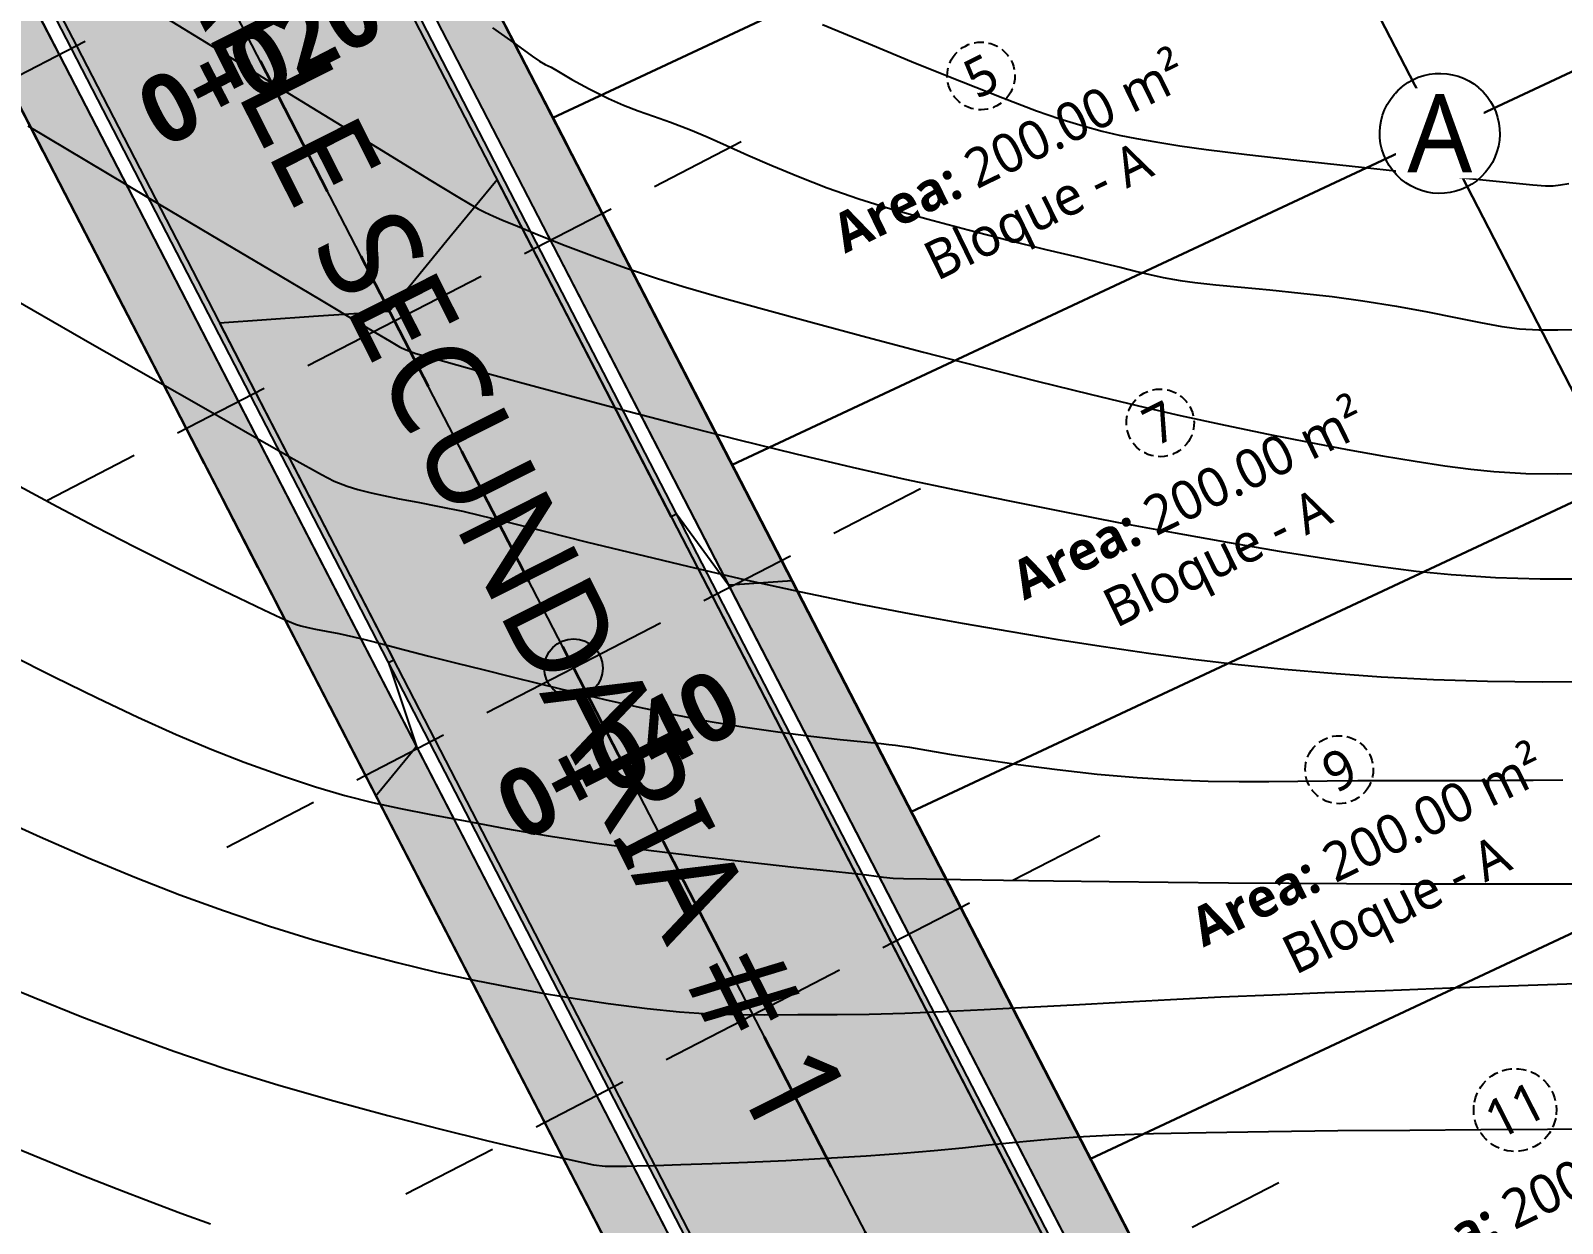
# Model space of a CAD drawing. Header units: millimetres. Extents: x 86 to 591881, y 99 to 1307229.
# Drawn here: x 590634.73 to 590673.96, y 1307024.72 to 1307055.26 of the extents above; entities that cross this region are included whole.
import ezdxf
from ezdxf.enums import TextEntityAlignment as Align

# ---------------------------------------------------------------- set-up
doc = ezdxf.new("R2010")
doc.units = ezdxf.units.MM
for name, pattern in [('CENTER2', [1.125, 0.75, -0.125, 0.125, -0.125]), ('DASHED', [0.75, 0.5, -0.25]), ('DASHED2', [0.375, 0.25, -0.125]), ('HIDDEN', [0.375, 0.25, -0.125])]:
    doc.linetypes.add(name, pattern=pattern)
for name, color, linetype, lineweight in [('_BLOQUES', 9, 'Continuous', 20), ('_BORDILLOS Y CUNETAS', 252, 'Continuous', 20), ('_TEXTO', 3, 'Continuous', 25)]:
    doc.layers.add(name, color=color, linetype=linetype, lineweight=lineweight)
for name, color, linetype in [('_BREAKLINES CORRIDOR', 7, 'Continuous'), ('C-PROP-BNDY', 150, 'Continuous'), ('C-PROP-LINE', 230, 'Continuous'), ('C-PROP-TEXT', 92, 'Continuous'), ('C-ROAD', 7, 'Continuous'), ('C-ROAD-CORR-BNDY', 1, 'CENTER2'), ('C-ROAD-CORR-PATT', 150, 'Continuous'), ('C-ROAD-SAMP', 150, 'HIDDEN'), ('C-ROAD-STAN-MAJR', 11, 'Continuous'), ('C-TINN-BNDY', 110, 'Continuous'), ('C-TOPO-FEAT', 94, 'Continuous'), ('C-TOPO-MAJR', 9, 'Continuous'), ('C-TOPO-MINR', 8, 'Continuous'), ('C-TOPO-MINR-N', 11, 'Continuous')]:
    doc.layers.add(name, color=color, linetype=linetype)
doc.styles.add('ST - ETIQUETAS', font='', dxfattribs={"height": 2.5})
doc.styles.get("Standard").update_dxf_attribs({"font": 'simplex.shx'})
doc.styles.get('ST - ETIQUETAS').set_extended_font_data('Roboto Thin')

# ---------------------------------------------------------------- blocks, each defined once
blk = doc.blocks.new('MARCA ESTACION')
h = blk.add_hatch(color=7)
h.dxf.hatch_style = 1
h.paths.add_polyline_path([(-3, 0), (0, 0), (0, 3, 0.414214)])
h.paths.add_polyline_path([(3, 0), (0, 0), (0, -3, 0.414214)])
at = {"true_color": 0xffffff}
h = blk.add_hatch(color=7, dxfattribs=at)
h.dxf.hatch_style = 1
h.paths.add_polyline_path([(0, 3), (0, 0), (3, 0, 0.414214)])
h.paths.add_polyline_path([(0, 0), (-3, 0, 0.414214), (0, -3)])
at = {"color": 7, "lineweight": 20}
for points in [[(0, 4), (0, -4)], [(-4, 0), (4, 0)]]:
    blk.add_lwpolyline(points, dxfattribs=at)
at = {"color": 7}
blk.add_circle((0, 0), 3, dxfattribs=at)

msp = doc.modelspace()

# ---------------------------------------------------------------- hatches: boundary and pattern name
at = {"layer": 'C-ROAD-CORR-PATT', "linetype": 'Continuous', "lineweight": 5}
h = msp.add_hatch(dxfattribs=at)
h.set_pattern_fill('AR-HBONE', color=30, scale=0.003, style=0)
h.set_pattern_definition([(45, (590643.7554, 1307061.45093), (0, 0.4310523), [0.9144, -0.3048]), (135, (590643.97094, 1307061.66645), (4e-17, 0.4310523), [0.9144, -0.3048])])
h.paths.add_polyline_path([(590643.755, 1307061.451), (590644.784, 1307059.46), (590653.964, 1307041.691), (590663.144, 1307023.922), (590668.617, 1307013.326), (590668.619, 1307013.323), (590668.891, 1307012.797), (590667.558, 1307012.109), (590667.286, 1307012.635), (590667.285, 1307012.638), (590661.811, 1307023.233), (590652.631, 1307041.002), (590643.452, 1307058.771), (590642.423, 1307060.762), (590643.755, 1307061.451)], flags=0)
at = {"layer": 'C-ROAD-CORR-PATT', "linetype": 'Continuous', "lineweight": 5, "true_color": 0x898989}
msp.add_hatch(color=252, dxfattribs=at).paths.add_polyline_path([(590641.979, 1307060.533), (590643.007, 1307058.542), (590652.187, 1307040.773), (590661.367, 1307023.004), (590666.841, 1307012.408), (590666.842, 1307012.405), (590667.114, 1307011.879), (590663.56, 1307010.043), (590663.288, 1307010.57), (590663.287, 1307010.572), (590657.813, 1307021.168), (590648.633, 1307038.937), (590639.454, 1307056.706), (590638.425, 1307058.697), (590641.979, 1307060.533)], flags=0)
at = {"layer": 'C-ROAD-CORR-PATT', "linetype": 'Continuous', "lineweight": 5}
for color, points in [(3, [(590642.112, 1307060.602), (590643.141, 1307058.61), (590652.32, 1307040.841), (590661.5, 1307023.073), (590666.974, 1307012.477), (590666.975, 1307012.474), (590667.247, 1307011.948), (590667.114, 1307011.879), (590666.842, 1307012.405), (590666.841, 1307012.408), (590661.367, 1307023.004), (590652.187, 1307040.773), (590643.007, 1307058.542), (590641.979, 1307060.533), (590642.112, 1307060.602)]), (251, [(590638.425, 1307058.697), (590639.454, 1307056.706), (590648.633, 1307038.937), (590657.813, 1307021.168), (590663.287, 1307010.572), (590663.288, 1307010.57), (590663.56, 1307010.043), (590660.006, 1307008.207), (590659.734, 1307008.734), (590659.733, 1307008.736), (590654.259, 1307019.332), (590645.079, 1307037.101), (590635.9, 1307054.87), (590634.871, 1307056.861), (590638.425, 1307058.697)]), (3, [(590634.871, 1307056.861), (590635.9, 1307054.87), (590645.079, 1307037.101), (590654.259, 1307019.332), (590659.733, 1307008.736), (590659.734, 1307008.734), (590660.006, 1307008.207), (590659.873, 1307008.138), (590659.601, 1307008.665), (590659.6, 1307008.667), (590654.126, 1307019.263), (590644.946, 1307037.032), (590635.766, 1307054.801), (590634.738, 1307056.792), (590634.871, 1307056.861)])]:
    msp.add_hatch(color=color, dxfattribs=at).paths.add_polyline_path(points, flags=0)
h = msp.add_hatch(dxfattribs=at)
h.set_pattern_fill('AR-HBONE', color=30, scale=0.003, style=0)
h.set_pattern_definition([(45, (590634.42674, 1307056.6316), (0, 0.4310523), [0.9144, -0.3048]), (135, (590634.64227, 1307056.84712), (4e-17, 0.4310523), [0.9144, -0.3048])])
h.paths.add_polyline_path([(590634.427, 1307056.632), (590635.456, 1307054.64), (590644.635, 1307036.871), (590653.815, 1307019.102), (590659.289, 1307008.507), (590659.29, 1307008.504), (590659.562, 1307007.978), (590658.229, 1307007.289), (590657.957, 1307007.816), (590657.956, 1307007.818), (590652.482, 1307018.414), (590643.303, 1307036.183), (590634.123, 1307053.952), (590633.094, 1307055.943), (590634.427, 1307056.632)], flags=0)

# ---------------------------------------------------------------- linework, layer by layer
at = {"layer": '_BLOQUES', "flags": 128}
msp.add_lwpolyline([(590590.178, 1307047.968), (590628.051, 1307065.704), (590657.956, 1307007.818), (590654.811, 1307006.619), (590647.927, 1307003.89), (590634.295, 1306998.682), (590617.753, 1306992.343), (590613.249, 1307001.467), (590607.385, 1307013.689), (590599.683, 1307029.141), (590590.178, 1307047.968)], dxfattribs=at)
at = {"layer": '_BLOQUES', "color": 140, "linetype": 'Continuous', "lineweight": 25}
msp.add_polyline3d([(590638.927, 1307070.797, 0), (590675.179, 1307087.774, 0), (590702.712, 1307034.462, 0), (590666.46, 1307017.488, 0), (590638.927, 1307070.797, 0)], dxfattribs=at)
at = {"layer": '_BORDILLOS Y CUNETAS'}
msp.add_line((590628.051, 1307065.704), (590657.956, 1307007.818), dxfattribs=at)
for points in [[(590667.299, 1307011.504), (590637.388, 1307069.418, -0.425615), (590638.549, 1307072.829), (590673.895, 1307089.381, -0.402908), (590677.176, 1307088.264), (590708.207, 1307028.18)], [(590667.764, 1307011.695), (590637.833, 1307069.647, -0.425615), (590638.762, 1307072.376), (590674.107, 1307088.928, -0.402908), (590676.732, 1307088.035), (590707.751, 1307027.974)], [(590589.277, 1307049.754), (590626.768, 1307067.311, -0.402904), (590630.049, 1307066.195), (590659.83, 1307008.533)], [(590659.36, 1307008.353), (590629.605, 1307065.965, 0.402904), (590626.98, 1307066.859), (590589.502, 1307049.308)]]:
    msp.add_lwpolyline(points, format="xyb", dxfattribs=at)
at = {"layer": '_BORDILLOS Y CUNETAS', "lineweight": 25}
msp.add_lwpolyline([(590589.502, 1307049.308), (590626.98, 1307066.859, -0.402904), (590629.605, 1307065.965), (590659.36, 1307008.353)], format="xyb", dxfattribs=at)
at = {"layer": '_BREAKLINES CORRIDOR', "flags": 128}
for points in [[(590669.157, 1307012.265), (590638.927, 1307070.797), (590675.179, 1307087.774), (590706.383, 1307027.354)], [(590590.178, 1307047.968), (590628.051, 1307065.704), (590657.956, 1307007.818)], [(590628.051, 1307065.704), (590657.956, 1307007.818)]]:
    msp.add_lwpolyline(points, dxfattribs=at)
at = {"layer": 'C-PROP-BNDY', "color": 150, "linetype": 'Continuous', "lineweight": -3}
msp.add_polyline3d([(590645.365, 1307032.182, 0), (590628.051, 1307065.704, 0), (590590.178, 1307047.968, 0), (590599.683, 1307029.141, 0), (590607.385, 1307013.689, 0), (590613.279, 1307001.404, 0), (590617.753, 1306992.343, 0), (590634.295, 1306998.682, 0), (590647.927, 1307003.89, 0), (590654.811, 1307006.619, 0), (590657.956, 1307007.818, 0), (590645.365, 1307032.182, 0)], dxfattribs=at)
at = {"layer": 'C-PROP-LINE', "color": 4, "linetype": 'Continuous', "lineweight": 25}
for points in [[(590661.642, 1307070.4, 0), (590643.515, 1307061.913, 0), (590648.104, 1307053.028, 0), (590666.231, 1307061.515, 0), (590666.231, 1307061.516, 0), (590661.642, 1307070.4, 0)], [(590688.945, 1307061.119, 0), (590684.356, 1307070.004, 0), (590666.231, 1307061.516, 0), (590666.231, 1307061.515, 0), (590670.82, 1307052.63, 0), (590688.945, 1307061.119, 0)], [(590666.231, 1307061.515, 0), (590648.104, 1307053.028, 0), (590652.693, 1307044.143, 0), (590670.82, 1307052.63, 0), (590670.82, 1307052.63, 0), (590666.231, 1307061.515, 0)], [(590693.534, 1307052.233, 0), (590688.945, 1307061.119, 0), (590670.82, 1307052.63, 0), (590670.82, 1307052.63, 0), (590675.409, 1307043.745, 0), (590693.534, 1307052.233, 0)], [(590675.409, 1307043.745, 0), (590670.82, 1307052.63, 0), (590652.693, 1307044.143, 0), (590657.282, 1307035.258, 0), (590675.409, 1307043.745, 0)], [(590675.409, 1307043.745, 0), (590657.282, 1307035.258, 0), (590661.871, 1307026.373, 0), (590679.997, 1307034.86, 0), (590675.409, 1307043.745, 0)], [(590684.586, 1307025.975, 0), (590679.998, 1307034.86, 0), (590679.997, 1307034.86, 0), (590661.871, 1307026.373, 0), (590666.46, 1307017.488, 0), (590684.586, 1307025.975, 0)]]:
    msp.add_polyline3d(points, dxfattribs=at)
at = {"layer": 'C-PROP-TEXT', "color": 12, "linetype": 'DASHED2', "lineweight": 25, "extrusion": (0, 0, -1)}
for centre, radius, start, end in [((-590659.069, 1307054.1), 0.866, 28.4059, 208.4059), ((-590659.069, 1307054.1), 0.866, 208.4059, 28.4059), ((-590663.658, 1307045.216), 0.866, 27.2285, 207.2285), ((-590663.658, 1307045.216), 0.866, 207.2285, 27.2285), ((-590668.244, 1307036.335), 0.871, 28.8356, 208.8356), ((-590668.244, 1307036.335), 0.871, 208.8356, 28.8356), ((-590672.747, 1307027.619), 1.06, 11.1136, 191.1136), ((-590672.747, 1307027.619), 1.06, 191.1136, 11.1136)]:
    msp.add_arc(centre, radius, start, end, dxfattribs=at)
at = {"layer": 'C-ROAD', "color": 2, "linetype": 'HIDDEN', "lineweight": 35, "ltscale": 15, "flags": 128}
msp.add_lwpolyline([(590630.274, 1307074.474), (590663.56, 1307010.043)], dxfattribs=at)
at = {"layer": 'C-ROAD-CORR-BNDY', "color": 166, "linetype": 'DASHED', "lineweight": 30, "ltscale": 4}
msp.add_lwpolyline([(590633.094, 1307055.943), (590634.123, 1307053.952), (590643.303, 1307036.183), (590652.482, 1307018.414), (590657.956, 1307007.818), (590657.957, 1307007.816), (590658.229, 1307007.289), (590668.891, 1307012.797), (590668.619, 1307013.323), (590668.617, 1307013.326), (590663.144, 1307023.922), (590653.964, 1307041.691), (590644.784, 1307059.46), (590643.755, 1307061.451)], close=True, dxfattribs=at)
at = {"layer": 'C-ROAD-SAMP', "color": 1, "linetype": 'DASHED2', "lineweight": 25, "ltscale": 10}
for points in [[(590648.338, 1307061.295), (590639.454, 1307056.706), (590630.569, 1307052.116)], [(590652.928, 1307052.411), (590644.043, 1307047.821), (590635.159, 1307043.231)], [(590657.518, 1307043.527), (590648.633, 1307038.937), (590639.749, 1307034.347)], [(590662.108, 1307034.642), (590653.223, 1307030.052), (590644.339, 1307025.462)], [(590666.697, 1307025.758), (590657.813, 1307021.168), (590648.928, 1307016.578)]]:
    msp.add_lwpolyline(points, dxfattribs=at)
at = {"layer": 'C-TINN-BNDY', "color": 110, "linetype": 'Continuous', "lineweight": -3}
for points in [[(590644.784, 1307059.46, 459.154), (590653.964, 1307041.691, 458.227), (590663.144, 1307023.922, 457.301)], [(590652.482, 1307018.414, 457.101), (590643.303, 1307036.183, 458.027), (590634.123, 1307053.952, 458.954), (590633.094, 1307055.943, 458.204)]]:
    msp.add_polyline3d(points, dxfattribs=at)
at = {"layer": 'C-TOPO-FEAT', "color": 94, "linetype": 'Continuous', "lineweight": -3, "flags": 128}
for points in [[(590643.755, 1307061.451), (590644.784, 1307059.46), (590653.964, 1307041.691), (590663.144, 1307023.922), (590668.617, 1307013.326), (590668.619, 1307013.323), (590668.891, 1307012.797)], [(590641.979, 1307060.533), (590643.007, 1307058.542), (590652.187, 1307040.773), (590661.367, 1307023.004), (590666.841, 1307012.408), (590666.842, 1307012.405), (590667.114, 1307011.879)], [(590642.112, 1307060.602), (590643.141, 1307058.61), (590652.32, 1307040.841), (590661.5, 1307023.073), (590666.974, 1307012.477), (590666.975, 1307012.474), (590667.247, 1307011.948)], [(590642.423, 1307060.762), (590643.452, 1307058.771), (590652.631, 1307041.002), (590661.811, 1307023.233), (590667.285, 1307012.638), (590667.286, 1307012.635), (590667.558, 1307012.109)], [(590638.425, 1307058.697), (590639.454, 1307056.706), (590648.633, 1307038.937), (590657.813, 1307021.168), (590663.287, 1307010.572), (590663.288, 1307010.57), (590663.56, 1307010.043)], [(590634.427, 1307056.632), (590635.456, 1307054.64), (590644.635, 1307036.871), (590653.815, 1307019.102), (590659.289, 1307008.507), (590659.29, 1307008.504), (590659.562, 1307007.978)], [(590634.738, 1307056.792), (590635.766, 1307054.801), (590644.946, 1307037.032), (590654.126, 1307019.263), (590659.6, 1307008.667), (590659.601, 1307008.665), (590659.873, 1307008.138)], [(590634.871, 1307056.861), (590635.9, 1307054.87), (590645.079, 1307037.101), (590654.259, 1307019.332), (590659.733, 1307008.736), (590659.734, 1307008.734), (590660.006, 1307008.207)], [(590633.094, 1307055.943), (590634.123, 1307053.952), (590643.303, 1307036.183), (590652.482, 1307018.414), (590657.956, 1307007.818), (590657.957, 1307007.816), (590658.229, 1307007.289)]]:
    msp.add_lwpolyline(points, dxfattribs=at)
at = {"layer": 'C-TOPO-MAJR', "color": 40, "linetype": 'Continuous', "lineweight": -3}
for points, elevation in [([(590646.555, 1307055.334), (590647.158, 1307054.903), (590647.575, 1307054.605), (590647.761, 1307054.476), (590647.908, 1307054.398), (590648.059, 1307054.325), (590648.249, 1307054.214), (590648.59, 1307054.014), (590649.032, 1307053.768), (590649.527, 1307053.521), (590649.915, 1307053.354), (590650.29, 1307053.21), (590650.682, 1307053.071), (590651.119, 1307052.914), (590651.629, 1307052.719), (590652.058, 1307052.54), (590652.547, 1307052.323), (590653.099, 1307052.076), (590653.713, 1307051.808), (590654.39, 1307051.526), (590655.131, 1307051.239), (590655.936, 1307050.955), (590656.758, 1307050.699), (590657.712, 1307050.429), (590658.735, 1307050.158), (590659.763, 1307049.897), (590660.73, 1307049.659), (590661.574, 1307049.456), (590662.229, 1307049.3), (590662.631, 1307049.204), (590663.06, 1307049.097), (590663.394, 1307049.014), (590663.73, 1307048.939), (590664.165, 1307048.86), (590664.547, 1307048.809), (590665.08, 1307048.754), (590665.732, 1307048.691), (590666.469, 1307048.621), (590667.256, 1307048.541), (590668.06, 1307048.45), (590668.848, 1307048.346), (590669.711, 1307048.208), (590670.506, 1307048.06), (590671.225, 1307047.915), (590671.862, 1307047.786), (590672.41, 1307047.686), (590672.863, 1307047.626), (590673.358, 1307047.6), (590673.841, 1307047.598), (590674.259, 1307047.611)], 459), ([(590634.653, 1307052.82), (590636.156, 1307051.926), (590637.748, 1307050.98), (590639.339, 1307050.035), (590640.84, 1307049.143), (590642.164, 1307048.357), (590643.219, 1307047.73), (590643.919, 1307047.314), (590644.172, 1307047.164), (590644.224, 1307047.137), (590644.348, 1307047.086), (590644.593, 1307046.997), (590644.816, 1307046.933), (590645.365, 1307046.779), (590646.191, 1307046.55), (590647.247, 1307046.261), (590648.486, 1307045.926), (590649.861, 1307045.56), (590651.324, 1307045.178), (590652.828, 1307044.794), (590654.325, 1307044.423), (590655.769, 1307044.079), (590657.113, 1307043.778), (590658.427, 1307043.499), (590659.799, 1307043.216), (590661.208, 1307042.935), (590662.63, 1307042.66), (590664.045, 1307042.397), (590665.428, 1307042.149), (590666.759, 1307041.923), (590668.015, 1307041.724), (590669.173, 1307041.555), (590670.211, 1307041.422), (590671.107, 1307041.331), (590672.248, 1307041.259), (590673.392, 1307041.227), (590674.497, 1307041.226)], 458.5), ([(590634.439, 1307043.598), (590635.401, 1307043.077), (590636.394, 1307042.555), (590637.397, 1307042.043), (590638.37, 1307041.556), (590639.271, 1307041.113), (590640.059, 1307040.732), (590640.695, 1307040.428), (590641.137, 1307040.221), (590641.345, 1307040.128), (590641.512, 1307040.064), (590641.648, 1307040.022), (590641.822, 1307039.976), (590642.022, 1307039.933), (590642.294, 1307039.882), (590642.621, 1307039.819), (590642.992, 1307039.741), (590643.316, 1307039.662), (590643.758, 1307039.548), (590644.3, 1307039.407), (590644.924, 1307039.245), (590645.61, 1307039.071), (590646.339, 1307038.891), (590647.019, 1307038.724), (590647.773, 1307038.537), (590648.583, 1307038.337), (590649.434, 1307038.133), (590650.311, 1307037.933), (590651.198, 1307037.745), (590652.078, 1307037.577), (590652.968, 1307037.431), (590653.86, 1307037.304), (590654.706, 1307037.197), (590655.461, 1307037.11), (590656.077, 1307037.045), (590656.507, 1307037.002), (590656.704, 1307036.983), (590656.874, 1307036.962), (590657.045, 1307036.941), (590657.236, 1307036.908), (590657.672, 1307036.834), (590658.308, 1307036.728), (590659.105, 1307036.603), (590660.021, 1307036.47), (590661.015, 1307036.34), (590662.044, 1307036.224), (590663.068, 1307036.135), (590664.021, 1307036.076), (590664.884, 1307036.043), (590665.681, 1307036.029), (590666.438, 1307036.029), (590667.179, 1307036.038), (590667.931, 1307036.051), (590668.717, 1307036.06), (590669.565, 1307036.062), (590670.479, 1307036.059), (590671.24, 1307036.059), (590671.907, 1307036.061), (590672.544, 1307036.064), (590673.211, 1307036.068), (590673.971, 1307036.072)], 458), ([(590633.72, 1307035.18), (590634.97, 1307034.613), (590636.197, 1307034.08), (590637.393, 1307033.584), (590638.551, 1307033.131), (590639.664, 1307032.726), (590640.84, 1307032.332), (590641.974, 1307031.98), (590643.067, 1307031.669), (590644.117, 1307031.395), (590645.124, 1307031.154), (590646.09, 1307030.945), (590647.012, 1307030.762), (590647.891, 1307030.604), (590648.727, 1307030.468), (590649.519, 1307030.35), (590650.516, 1307030.218), (590651.349, 1307030.134), (590652.085, 1307030.086), (590652.79, 1307030.065), (590653.531, 1307030.061), (590654.373, 1307030.066), (590655.382, 1307030.068), (590656.207, 1307030.077), (590657.115, 1307030.102), (590658.099, 1307030.142), (590659.152, 1307030.192), (590660.267, 1307030.252), (590661.438, 1307030.316), (590662.657, 1307030.384), (590663.918, 1307030.451), (590665.214, 1307030.515), (590666.538, 1307030.573), (590667.877, 1307030.626), (590669.418, 1307030.684), (590671.094, 1307030.746), (590672.832, 1307030.809), (590674.566, 1307030.87)], 457.5), ([(590633.94, 1307026.814), (590634.96, 1307026.393), (590636.006, 1307025.971), (590636.938, 1307025.601), (590637.784, 1307025.274), (590638.574, 1307024.978), (590639.335, 1307024.703)], 457)]:
    msp.add_lwpolyline(points, dxfattribs=dict(at, elevation=elevation))
at = {"layer": 'C-TOPO-MINR', "color": 44, "linetype": 'Continuous', "lineweight": -3}
for points, elevation in [([(590637.924, 1307055.747), (590639.485, 1307054.791), (590641.052, 1307053.831), (590642.54, 1307052.919), (590643.863, 1307052.109), (590644.935, 1307051.453), (590645.669, 1307051.004), (590645.98, 1307050.817), (590646.19, 1307050.701), (590646.359, 1307050.614), (590646.577, 1307050.514), (590646.795, 1307050.42), (590647.196, 1307050.25), (590647.747, 1307050.024), (590648.414, 1307049.759), (590649.164, 1307049.474), (590649.965, 1307049.184), (590650.782, 1307048.91), (590651.442, 1307048.709), (590652.356, 1307048.446), (590653.475, 1307048.134), (590654.753, 1307047.785), (590656.142, 1307047.414), (590657.595, 1307047.031), (590659.065, 1307046.651), (590660.505, 1307046.286), (590661.868, 1307045.949), (590663.105, 1307045.653), (590664.171, 1307045.409), (590665.324, 1307045.16), (590666.424, 1307044.93), (590667.466, 1307044.721), (590668.444, 1307044.535), (590669.353, 1307044.371), (590670.189, 1307044.232), (590670.945, 1307044.118), (590671.618, 1307044.03), (590672.202, 1307043.969), (590673.021, 1307043.921), (590673.83, 1307043.91), (590674.574, 1307043.922)], 458.75), ([(590655.011, 1307055.422), (590656.184, 1307054.931), (590657.394, 1307054.432), (590658.566, 1307053.958), (590659.623, 1307053.54), (590660.49, 1307053.209), (590661.091, 1307053), (590661.683, 1307052.82), (590662.17, 1307052.687), (590662.607, 1307052.585), (590663.047, 1307052.499), (590663.546, 1307052.413), (590664.158, 1307052.311), (590664.836, 1307052.216), (590665.875, 1307052.09), (590667.159, 1307051.944), (590668.573, 1307051.789), (590670, 1307051.638), (590671.325, 1307051.5), (590672.431, 1307051.388), (590673.203, 1307051.312), (590673.525, 1307051.283), (590673.72, 1307051.289), (590673.915, 1307051.313), (590674.125, 1307051.345)], 459.25), ([(590633.333, 1307048.943), (590634.79, 1307048.104), (590636.304, 1307047.235), (590637.802, 1307046.377), (590639.21, 1307045.572), (590640.457, 1307044.863), (590641.47, 1307044.291), (590642.175, 1307043.898), (590642.499, 1307043.726), (590642.831, 1307043.593), (590643.104, 1307043.511), (590643.452, 1307043.423), (590643.761, 1307043.353), (590644.163, 1307043.273), (590644.645, 1307043.182), (590645.193, 1307043.076), (590645.793, 1307042.952), (590646.244, 1307042.846), (590646.953, 1307042.671), (590647.879, 1307042.44), (590648.985, 1307042.165), (590650.234, 1307041.86), (590651.586, 1307041.536), (590653.004, 1307041.208), (590654.45, 1307040.888), (590655.885, 1307040.589), (590657.271, 1307040.324), (590658.584, 1307040.089), (590659.835, 1307039.871), (590661.038, 1307039.67), (590662.207, 1307039.486), (590663.357, 1307039.319), (590664.502, 1307039.167), (590665.656, 1307039.031), (590666.834, 1307038.91), (590668.05, 1307038.804), (590669.318, 1307038.712), (590670.656, 1307038.643), (590672.045, 1307038.604), (590673.442, 1307038.589), (590674.806, 1307038.593)], 458.25), ([(590634.194, 1307039.284), (590635.33, 1307038.712), (590636.427, 1307038.176), (590637.472, 1307037.683), (590638.455, 1307037.24), (590639.366, 1307036.853), (590640.191, 1307036.53), (590641.177, 1307036.176), (590642.021, 1307035.898), (590642.773, 1307035.678), (590643.483, 1307035.498), (590644.2, 1307035.34), (590644.973, 1307035.188), (590645.852, 1307035.024), (590646.886, 1307034.83), (590647.985, 1307034.64), (590649.231, 1307034.453), (590650.554, 1307034.276), (590651.882, 1307034.111), (590653.145, 1307033.964), (590654.273, 1307033.839), (590655.195, 1307033.741), (590655.84, 1307033.673), (590656.138, 1307033.641), (590656.381, 1307033.607), (590656.574, 1307033.58), (590656.818, 1307033.558), (590657.08, 1307033.55), (590657.671, 1307033.539), (590658.541, 1307033.525), (590659.643, 1307033.509), (590660.929, 1307033.492), (590662.351, 1307033.474), (590663.86, 1307033.457), (590665.408, 1307033.442), (590666.949, 1307033.429), (590668.432, 1307033.419), (590669.811, 1307033.413), (590671.206, 1307033.411), (590672.733, 1307033.411), (590674.343, 1307033.415)], 457.75), ([(590633.564, 1307031.017), (590634.812, 1307030.498), (590636.038, 1307030.009), (590637.234, 1307029.551), (590638.394, 1307029.128), (590639.701, 1307028.687), (590641.082, 1307028.26), (590642.489, 1307027.855), (590643.877, 1307027.478), (590645.198, 1307027.137), (590646.404, 1307026.839), (590647.449, 1307026.591), (590648.285, 1307026.4), (590648.866, 1307026.274), (590649.144, 1307026.219), (590649.444, 1307026.185), (590649.686, 1307026.181), (590649.991, 1307026.185), (590650.251, 1307026.189), (590650.725, 1307026.201), (590651.38, 1307026.222), (590652.179, 1307026.25), (590653.088, 1307026.287), (590654.072, 1307026.331), (590655.096, 1307026.384), (590656.125, 1307026.445), (590657.064, 1307026.512), (590657.871, 1307026.583), (590658.591, 1307026.656), (590659.271, 1307026.729), (590659.957, 1307026.8), (590660.694, 1307026.868), (590661.529, 1307026.93), (590662.506, 1307026.985), (590663.49, 1307027.019), (590664.831, 1307027.048), (590666.435, 1307027.072), (590668.206, 1307027.092), (590670.05, 1307027.108), (590671.872, 1307027.12), (590673.578, 1307027.129), (590675.072, 1307027.135)], 457.25)]:
    msp.add_lwpolyline(points, dxfattribs=dict(at, elevation=elevation))
at = {"layer": 'C-TOPO-MINR-N', "color": 11, "linetype": 'Continuous', "lineweight": -3, "elevation": 458}
msp.add_lwpolyline([(590656.214, 1307037.335), (590655.815, 1307038.108), (590654.232, 1307041.17), (590652.759, 1307041.068), (590652.603, 1307041.057), (590652.598, 1307041.064), (590651.266, 1307042.882), (590651.251, 1307042.874), (590651.133, 1307042.813), (590648.477, 1307047.955), (590646.674, 1307051.443), (590645.467, 1307049.97), (590643.913, 1307048.073), (590641.97, 1307047.938), (590639.567, 1307047.771), (590643.03, 1307041.068), (590644.025, 1307039.141), (590644.01, 1307039.133), (590643.892, 1307039.072), (590643.966, 1307038.851), (590644.607, 1307036.927), (590644.604, 1307036.923), (590644.507, 1307036.805), (590643.601, 1307035.699), (590643.571, 1307035.663)], dxfattribs=at)

# ---------------------------------------------------------------- block references
at = {"layer": 'C-ROAD-STAN-MAJR', "color": 11, "linetype": 'Continuous', "lineweight": -3, "xscale": 0.25, "yscale": 0.25, "zscale": 0.25, "rotation": 297.3215843320451}
msp.add_blockref('MARCA ESTACION', (590648.633, 1307038.937), dxfattribs=at)

# ---------------------------------------------------------------- texts
at = {"layer": '_TEXTO', "style": 'ST - ETIQUETAS'}
msp.add_text('CALLE SECUNDARIA # 1', height=2.5, rotation=296.7711, dxfattribs=at).set_placement((590645.46, 1307042.821), align=Align.CENTER)
at = {"layer": 'C-PROP-TEXT', "color": 92, "linetype": 'Continuous', "lineweight": -3, "char_height": 1, "attachment_point": 2, "rotation": 26, "style": 'ST - ETIQUETAS'}
for insert in [(590659.572, 1307052.604), (590664.16, 1307043.719), (590668.749, 1307034.834), (590673.338, 1307025.949)]:
    msp.add_mtext('{\\fRoboto Thin|b1|i0|c0|p2;\\C18;\\c0;Area:\\C0; \\fRoboto Thin|b0|i0|c0|p2;\\C178;\\c4980736;200.00 m²\\PBloque - A}', dxfattribs=dict(at, insert=insert))
at = {"layer": 'C-PROP-TEXT', "color": 2, "linetype": 'Continuous', "lineweight": -3, "char_height": 1, "attachment_point": 8, "rotation": 27, "style": 'ST - ETIQUETAS'}
for s, insert in [('{\\fRoboto Black|b0|i0|c0|p2;5}', (590659.299, 1307053.649)), ('{\\fRoboto Black|b0|i0|c0|p2;7}', (590663.885, 1307044.77)), ('{\\fRoboto Black|b0|i0|c0|p2;9}', (590668.477, 1307035.877)), ('{\\fRoboto Black|b0|i0|c0|p2;11}', (590672.974, 1307027.173))]:
    msp.add_mtext(s, dxfattribs=dict(at, insert=insert))
at = {"layer": 'C-ROAD-STAN-MAJR', "color": 7, "linetype": 'Continuous', "lineweight": -3, "char_height": 1.75, "attachment_point": 5, "rotation": 27.3216}
for s, insert in [('{\\fRoboto Black|b1|i0|c0|p2;\\C18;\\c0;0+020}', (590640.601, 1307054.484)), ('{\\fRoboto Black|b1|i0|c0|p2;\\C18;\\c0;0+040}', (590649.781, 1307036.716))]:
    msp.add_mtext(s, dxfattribs=dict(at, insert=insert))

# ---------------------------------------------------------------- next in the draw order: texts
at = {"layer": 'C-PROP-TEXT', "color": 92, "linetype": 'Continuous', "lineweight": -3, "insert": (590670.819, 1307052.63), "char_height": 2, "width": 1.94092, "attachment_point": 5, "bg_fill": 3, "box_fill_scale": 1.075, "bg_fill_color": 256, "bg_fill_true_color": 13158600, "bg_fill_transparency": 0}
msp.add_mtext('{\\fRoboto Black|b0|i0|c0|p2;\\C3;A}', dxfattribs=at)

# ---------------------------------------------------------------- next in the draw order: linework, layer by layer
at = {"layer": 'C-PROP-TEXT', "color": 92, "linetype": 'Continuous', "lineweight": -3, "extrusion": (0, 0, -1)}
for start, end in [(46.1438, 226.1438), (226.1438, 46.1438)]:
    msp.add_arc((-590670.819, 1307052.63), 1.537, start, end, dxfattribs=at)

doc.saveas('drawing.dxf')
